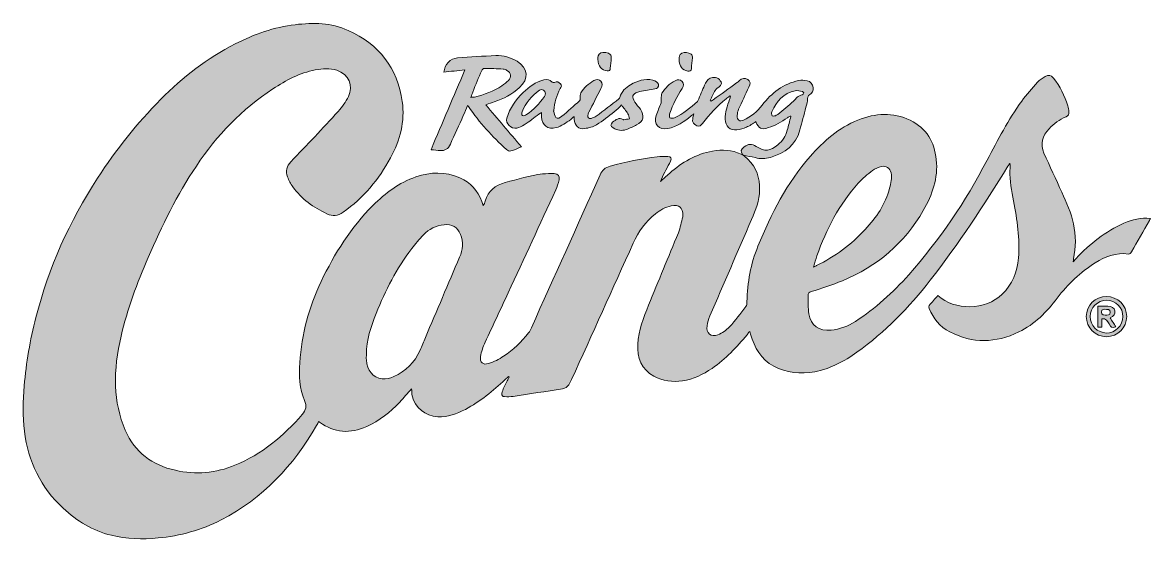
# Model space of a CAD drawing. Extents: x 145 to 1239, y 134 to 635.
import ezdxf

# ---------------------------------------------------------------- set-up
doc = ezdxf.new("R2010")
doc.units = 0
doc.header["$MEASUREMENT"] = 0
doc.layers.add('Layer 1', color=7, linetype='Continuous', lineweight=0)

# ---------------------------------------------------------------- blocks, each defined once
blk = doc.blocks.new('Block_1')
at = {"layer": 'Layer 1', "true_color": 0x000000, "transparency": 33554687}
h = blk.add_hatch(color=18, dxfattribs=at)
h.dxf.hatch_style = 2
edge = h.paths.add_edge_path()
edge.add_spline(control_points=[(912.4, 397.7), (914, 398.4), (914.6, 398.6), (915.3, 399), (933.1, 407.8), (949, 419.4), (962.5, 434.1), (973.3, 445.7), (982, 458.6), (986.1, 474.1), (987.4, 479), (988.7, 483.8), (987.6, 488.9), (986.5, 493.7), (982.9, 496.3), (978.1, 495), (975.1, 494.3), (972, 493.1), (969.6, 491.3), (964.7, 487.5), (959.8, 483.5), (955.7, 479), (937.2, 458.4), (924.9, 434.3), (915.6, 408.5), (914.4, 405.2), (913.6, 401.8), (912.4, 397.7)], knot_values=[0, 0, 0, 0, 1, 1, 1, 2, 2, 2, 3, 3, 3, 4, 4, 4, 5, 5, 5, 6, 6, 6, 7, 7, 7, 8, 8, 8, 9, 9, 9, 9], degree=3, periodic=0)
edge = h.paths.add_edge_path()
edge.add_spline(control_points=[(478.8, 313), (478.8, 311.2), (478.7, 309.4), (478.8, 307.7), (479.6, 297.2), (485, 290.3), (494.1, 289.4), (497.8, 289), (501.9, 289.9), (505.3, 291.4), (517, 296.7), (525.6, 305.3), (530.9, 317), (532.7, 321.1), (534.3, 325.2), (536, 329.3), (547.1, 355.3), (558.1, 381.3), (569.2, 407.2), (572.3, 414.5), (573.2, 421.8), (570.1, 429.3), (567.2, 436.3), (561.6, 439.7), (554.2, 438.7), (546.4, 437.7), (539.5, 434.6), (534.2, 428.8), (530.2, 424.5), (526.3, 420.1), (522.8, 415.5), (508.1, 396.3), (497.3, 375), (488.2, 352.7), (483.1, 339.9), (478.9, 326.9), (478.8, 313)], knot_values=[0, 0, 0, 0, 1, 1, 1, 2, 2, 2, 3, 3, 3, 4, 4, 4, 5, 5, 5, 6, 6, 6, 7, 7, 7, 8, 8, 8, 9, 9, 9, 10, 10, 10, 11, 11, 11, 12, 12, 12, 12], degree=3, periodic=0)
edge = h.paths.add_edge_path()
edge.add_spline(control_points=[(844.1, 506.2), (845.7, 504.8), (847.3, 503.6), (848.7, 502.2), (857.1, 494), (860.1, 483.8), (860.1, 472.5), (860.1, 462.1), (856.3, 453), (852.3, 443.8), (838.8, 412.6), (825.3, 381.4), (811.9, 350.2), (810.6, 347.2), (809.6, 343.9), (809.1, 340.7), (807.9, 333.8), (813.2, 329.2), (819.6, 331.9), (823.8, 333.7), (827.9, 336.4), (830.9, 339.7), (836.7, 345.8), (841.7, 352.6), (846.8, 359.3), (847.7, 360.4), (847.8, 362.4), (847.8, 364), (848.2, 382.6), (851.5, 400.7), (858.5, 417.9), (871.2, 449.3), (886.7, 479.2), (909.1, 504.9), (922.1, 519.8), (936.9, 532.5), (955.4, 540.1), (972.3, 547), (989.3, 547.9), (1006.1, 539.9), (1022, 532.2), (1029.6, 518.9), (1031.4, 501.8), (1033.3, 483.8), (1027.5, 467.9), (1018.8, 452.6), (1000.7, 420.7), (974, 398.4), (940.4, 384.4), (930.5, 380.3), (920.2, 377.2), (910, 373.8), (907.9, 373.1), (907, 372.3), (907.1, 370), (907.4, 364.1), (906.9, 358.1), (907.8, 352.3), (909.6, 340.9), (917.9, 335.2), (929.3, 336.5), (937.9, 337.4), (945.7, 340.2), (952.9, 344.9), (972.3, 357.5), (989.4, 372.9), (1004.6, 390.2), (1034.5, 424.1), (1059.9, 461), (1080.6, 501.2), (1090.8, 520.9), (1101.3, 540.5), (1114.3, 558.6), (1119, 565.1), (1124.3, 571), (1129.6, 576.9), (1131.6, 579.1), (1134.4, 580.8), (1137, 582.3), (1140.5, 584.3), (1142.4, 583.9), (1145, 580.8), (1151.6, 572.9), (1155.7, 563.7), (1158.8, 554.1), (1159.4, 552.2), (1159.7, 550.1), (1160, 548.1), (1160.4, 545.8), (1159.4, 544.3), (1157.2, 543.4), (1150.8, 540.8), (1145.5, 536.7), (1140.8, 531.7), (1134.3, 524.9), (1131.8, 517), (1135.8, 508.1), (1141.5, 495.4), (1147.4, 482.8), (1153.1, 470.2), (1157.6, 460.2), (1162.3, 450.3), (1164.4, 439.5), (1166.7, 428.2), (1166.9, 416.9), (1164.4, 405.6), (1164.3, 405), (1164.3, 404.3), (1164.1, 402.8), (1165.4, 404.2), (1166.1, 405), (1166.9, 405.9), (1180.2, 420.2), (1195.3, 432.2), (1213.3, 440.1), (1221.4, 443.6), (1229.7, 445.8), (1239, 444.8), (1238.7, 444), (1238.4, 443.3), (1238.1, 442.7), (1232.3, 432.6), (1226.4, 422.5), (1220.6, 412.4), (1219.9, 411.2), (1219.4, 410.1), (1217.5, 410.3), (1205.7, 411.9), (1195.2, 408.1), (1185.5, 401.8), (1171.1, 392.6), (1158.9, 381.1), (1148.7, 367.5), (1138.5, 354), (1126.7, 342.2), (1111.4, 334.7), (1089.2, 323.8), (1066.6, 323.4), (1044.4, 334.9), (1034.9, 339.8), (1028.5, 347.8), (1024.4, 357.6), (1024.1, 358.4), (1024.1, 359.7), (1024.5, 360.3), (1027.2, 363.6), (1030, 366.8), (1032.8, 370), (1049.2, 355.3), (1078.9, 355.3), (1095.3, 371.3), (1105.1, 381), (1110, 392.9), (1111.1, 406.5), (1112.6, 425.1), (1109.6, 443.4), (1106.4, 461.7), (1104.7, 471.5), (1102.3, 481.3), (1102.8, 491.4), (1102.9, 493.6), (1103.1, 495.9), (1102.8, 498.4), (1102.2, 497.4), (1101.5, 496.4), (1100.9, 495.4), (1077.5, 457.4), (1053, 420.1), (1025.6, 384.8), (1005, 358.4), (981.7, 334.7), (954.5, 315.1), (942.1, 306.2), (928.7, 299.1), (913.5, 296.2), (899.6, 293.5), (886.3, 295), (873.8, 301.6), (861.2, 308.2), (855.2, 319.6), (851.3, 332.6), (851.1, 333.3), (850.9, 334), (850.5, 335.3), (849.5, 334), (848.7, 333.1), (847.9, 332.1), (837.8, 319.9), (827.1, 308.5), (814, 299.4), (805.2, 293.4), (795.9, 288.8), (785.3, 287.3), (775.6, 285.9), (766.3, 287.1), (757.5, 291.8), (745.7, 298.2), (741.1, 310), (741.9, 322.9), (742.7, 336.3), (747.7, 348.6), (752.5, 360.7), (761.8, 384.2), (771.8, 407.4), (781.3, 430.8), (783.3, 435.7), (784.2, 441.1), (785.6, 446.2), (785.8, 446.7), (785.7, 447.2), (785.7, 447.6), (785.8, 455.3), (781.9, 458.5), (774.4, 457), (768.6, 455.8), (763.7, 452.8), (759.2, 449.2), (749.6, 441.5), (742.5, 431.9), (737.5, 420.7), (717.6, 376.7), (697.7, 332.6), (677.8, 288.6), (677, 286.9), (676, 285.2), (675, 283.5), (673.6, 281.4), (671.6, 280), (668.9, 279.6), (653, 277.2), (637.1, 274.6), (621.1, 272.2), (618.4, 271.8), (615.6, 272), (612.8, 272), (610.9, 272), (609.8, 273.1), (610.2, 275), (610.7, 277.1), (611.3, 279.1), (612.2, 281), (613.7, 284.4), (615.4, 287.6), (617.1, 290.9), (616.9, 291.1), (616.7, 291.2), (616.5, 291.4), (615.5, 290.5), (614.4, 289.5), (613.4, 288.6), (601.6, 277.5), (589.1, 267.3), (574.8, 259.7), (566.4, 255.3), (557.7, 252), (548, 252.5), (536.3, 253), (525.6, 261.6), (523.2, 272.8), (522.7, 274.9), (522.8, 277.2), (522.7, 279.6), (518.7, 275.1), (515, 270.8), (511.1, 266.7), (501.8, 257), (491.5, 248.5), (479.1, 243), (463.1, 236), (447.8, 236.5), (433.5, 247.4), (433.3, 247.5), (433, 247.6), (432.5, 247.8), (431.9, 246.6), (431.3, 245.3), (430.6, 244.2), (408.2, 205.1), (378.5, 173.4), (338.1, 152.6), (318.9, 142.7), (298.4, 136.9), (276.8, 135), (261.6, 133.6), (246.5, 133.9), (231.6, 137.6), (213.6, 142), (198.3, 151.3), (184.8, 163.8), (163, 184), (151.1, 209.2), (147.3, 238.4), (145.5, 253.1), (145.8, 267.8), (147.1, 282.5), (149, 304.9), (152.7, 326.9), (158.3, 348.7), (170.9, 397), (190.8, 442.1), (218.2, 483.9), (236.2, 511.3), (256.3, 537.1), (279.5, 560.3), (300.8, 581.8), (324.6, 600.2), (351.7, 614), (370.1, 623.3), (389.3, 630.3), (409.8, 632.6), (427.3, 634.7), (444.7, 634.6), (461.1, 627.1), (491, 613.6), (509, 590.7), (513.6, 558.1), (516.3, 538.8), (511.5, 520.7), (502.2, 503.6), (490.9, 482.6), (476, 464.7), (456.2, 450.9), (451.1, 447.3), (446.3, 446.5), (440.5, 449.3), (427.4, 455.4), (416.1, 463.7), (407.5, 475.4), (405.3, 478.3), (403.7, 481.7), (402.3, 485.1), (400, 490.7), (401.5, 495.4), (405.7, 499.8), (421.1, 515.9), (436.5, 532.1), (451.5, 548.6), (455.4, 552.9), (458.8, 557.8), (461.4, 563), (466.6, 573.5), (461.5, 584.7), (450.2, 588.4), (443.3, 590.7), (436.3, 590), (429.3, 588.7), (414.2, 585.9), (400.9, 578.7), (388.2, 570.4), (358, 550.9), (333.9, 525.3), (314, 495.6), (295.2, 467.7), (280.7, 437.6), (267.3, 407), (256.5, 382.2), (247, 356.9), (240.9, 330.5), (237.3, 314.6), (235, 298.6), (235.6, 282.3), (236.2, 267.5), (239.1, 253.1), (245.1, 239.4), (254.5, 218), (271.1, 205.6), (293.6, 200.6), (313.4, 196.2), (332.7, 197.9), (351.4, 205.5), (377.4, 216.3), (398.4, 233.7), (416.7, 254.8), (420.3, 259.1), (421.2, 262.7), (418.9, 268.3), (414, 279.9), (413.4, 292.3), (414.2, 304.9), (416, 332.5), (422.9, 358.7), (434.9, 383.6), (448, 410.7), (463.8, 436), (485.2, 457.4), (497.2, 469.4), (510.5, 479.5), (526.8, 485), (541, 489.9), (555.3, 490.3), (569.4, 484.2), (579.8, 479.7), (586.8, 471.9), (590.7, 461.3), (591.1, 460.1), (591.5, 458.8), (592.1, 457), (592.9, 458.8), (593.7, 460.1), (594.1, 461.6), (597.1, 471.4), (603.4, 477), (613.5, 479.6), (625.5, 482.7), (637.3, 486.6), (649.7, 487.9), (653.4, 488.2), (657.1, 488.3), (660.8, 488.2), (664.8, 488), (666.5, 486), (665.6, 482.1), (664.9, 478.8), (663.8, 475.5), (662.4, 472.4), (647.1, 439.2), (631.8, 406), (616.4, 372.8), (609, 356.8), (601.3, 340.9), (594, 324.8), (591.9, 320.4), (590.3, 315.6), (589.5, 310.9), (588.6, 305.3), (591.9, 302.4), (597.3, 304.1), (602.4, 305.8), (607.4, 308.3), (611.9, 311.2), (621.3, 317.2), (629.1, 325.1), (636, 333.8), (637.2, 335.2), (638, 337.1), (638.8, 338.8), (661, 388.2), (683.3, 437.6), (705.4, 486.9), (707.4, 491.4), (710.3, 494.2), (715.2, 495.5), (730.3, 499.5), (745.4, 502.9), (760.9, 504.6), (764.3, 505), (767.8, 505), (771.2, 504.8), (774.3, 504.6), (775.1, 503.1), (773.7, 500.3), (770.8, 494.5), (767.8, 488.8), (764.8, 483), (764.3, 482), (764.1, 481), (763.9, 480.5), (766.6, 483), (769.6, 485.8), (772.7, 488.5), (784.8, 499.2), (798.3, 507.1), (814.4, 510.1), (823.9, 511.8), (833.2, 511.3), (842.1, 507), (842.6, 506.7), (843.3, 506.5), (843.9, 506.3), (844, 506.3), (844, 506.2), (844.1, 506.2)], knot_values=[0, 0, 0, 0, 1, 1, 1, 2, 2, 2, 3, 3, 3, 4, 4, 4, 5, 5, 5, 6, 6, 6, 7, 7, 7, 8, 8, 8, 9, 9, 9, 10, 10, 10, 11, 11, 11, 12, 12, 12, 13, 13, 13, 14, 14, 14, 15, 15, 15, 16, 16, 16, 17, 17, 17, 18, 18, 18, 19, 19, 19, 20, 20, 20, 21, 21, 21, 22, 22, 22, 23, 23, 23, 24, 24, 24, 25, 25, 25, 26, 26, 26, 27, 27, 27, 28, 28, 28, 29, 29, 29, 30, 30, 30, 31, 31, 31, 32, 32, 32, 33, 33, 33, 34, 34, 34, 35, 35, 35, 36, 36, 36, 37, 37, 37, 38, 38, 38, 39, 39, 39, 40, 40, 40, 41, 41, 41, 42, 42, 42, 43, 43, 43, 44, 44, 44, 45, 45, 45, 46, 46, 46, 47, 47, 47, 48, 48, 48, 49, 49, 49, 50, 50, 50, 51, 51, 51, 52, 52, 52, 53, 53, 53, 54, 54, 54, 55, 55, 55, 56, 56, 56, 57, 57, 57, 58, 58, 58, 59, 59, 59, 60, 60, 60, 61, 61, 61, 62, 62, 62, 63, 63, 63, 64, 64, 64, 65, 65, 65, 66, 66, 66, 67, 67, 67, 68, 68, 68, 69, 69, 69, 70, 70, 70, 71, 71, 71, 72, 72, 72, 73, 73, 73, 74, 74, 74, 75, 75, 75, 76, 76, 76, 77, 77, 77, 78, 78, 78, 79, 79, 79, 80, 80, 80, 81, 81, 81, 82, 82, 82, 83, 83, 83, 84, 84, 84, 85, 85, 85, 86, 86, 86, 87, 87, 87, 88, 88, 88, 89, 89, 89, 90, 90, 90, 91, 91, 91, 92, 92, 92, 93, 93, 93, 94, 94, 94, 95, 95, 95, 96, 96, 96, 97, 97, 97, 98, 98, 98, 99, 99, 99, 100, 100, 100, 101, 101, 101, 102, 102, 102, 103, 103, 103, 104, 104, 104, 105, 105, 105, 106, 106, 106, 107, 107, 107, 108, 108, 108, 109, 109, 109, 110, 110, 110, 111, 111, 111, 112, 112, 112, 113, 113, 113, 114, 114, 114, 115, 115, 115, 116, 116, 116, 117, 117, 117, 118, 118, 118, 119, 119, 119, 120, 120, 120, 121, 121, 121, 122, 122, 122, 123, 123, 123, 124, 124, 124, 125, 125, 125, 126, 126, 126, 127, 127, 127, 128, 128, 128, 129, 129, 129, 130, 130, 130, 131, 131, 131, 132, 132, 132, 133, 133, 133, 134, 134, 134, 135, 135, 135, 136, 136, 136, 137, 137, 137, 138, 138, 138, 139, 139, 139, 140, 140, 140, 141, 141, 141, 142, 142, 142, 143, 143, 143, 144, 144, 144, 145, 145, 145, 146, 146, 146, 147, 147, 147, 148, 148, 148, 149, 149, 149, 150, 150, 150, 151, 151, 151, 152, 152, 152, 153, 153, 153, 154, 154, 154, 155, 155, 155, 156, 156, 156, 157, 157, 157, 157], degree=3, periodic=0)
h = blk.add_hatch(color=18, dxfattribs=at)
h.dxf.hatch_style = 2
edge = h.paths.add_edge_path()
edge.add_spline(control_points=[(580.1, 562.1), (581.7, 562.3), (582.7, 562.3), (583.7, 562.5), (593.1, 564.5), (602, 568.1), (610.2, 573.4), (612.5, 574.9), (614.7, 576.7), (616.6, 578.6), (619.9, 581.9), (619.2, 585.9), (615.1, 588.2), (614, 588.9), (612.8, 589.5), (611.5, 589.6), (605.4, 589.9), (599.2, 590.2), (593, 590.3), (592.2, 590.3), (591, 589.2), (590.6, 588.3), (587.6, 581.3), (584.8, 574.3), (582, 567.3), (581.4, 565.8), (580.8, 564.2), (580.1, 562.1)], knot_values=[0, 0, 0, 0, 1, 1, 1, 2, 2, 2, 3, 3, 3, 4, 4, 4, 5, 5, 5, 6, 6, 6, 7, 7, 7, 8, 8, 8, 9, 9, 9, 9], degree=3, periodic=0)
edge = h.paths.add_edge_path()
edge.add_spline(control_points=[(541.5, 511.4), (552.6, 537.6), (563.4, 563.1), (574.4, 589), (567.2, 588.1), (560.5, 587.3), (553.8, 586.5), (554.9, 594.1), (560.1, 599.8), (567.1, 600.4), (579.5, 601.3), (591.9, 602.2), (604.3, 602.6), (611.6, 602.9), (618.6, 600.9), (624.9, 597.1), (635.6, 590.6), (636.7, 579.9), (627.3, 571.6), (620.2, 565.2), (611.8, 560.9), (602.8, 557.8), (600.4, 557), (598, 556.2), (594.6, 555), (606.3, 541.2), (617.5, 527.9), (629.1, 514.2), (625.9, 512.9), (622.5, 511.2), (619, 510.2), (617.7, 509.8), (615.7, 510.6), (614.6, 511.6), (601, 524.2), (588.3, 537.7), (577.9, 553.2), (577.7, 553.5), (577.5, 553.7), (576.9, 554.3), (575.5, 550.9), (574.2, 547.7), (572.8, 544.5), (568.6, 535.3), (564.2, 526.1), (560.3, 516.7), (558.3, 511.9), (555, 510.4), (550.4, 510.6), (547.6, 510.8), (544.8, 511.1), (541.5, 511.4)], knot_values=[0, 0, 0, 0, 1, 1, 1, 2, 2, 2, 3, 3, 3, 4, 4, 4, 5, 5, 5, 6, 6, 6, 7, 7, 7, 8, 8, 8, 9, 9, 9, 10, 10, 10, 11, 11, 11, 12, 12, 12, 13, 13, 13, 14, 14, 14, 15, 15, 15, 16, 16, 16, 17, 17, 17, 17], degree=3, periodic=0)
h = blk.add_hatch(color=18, dxfattribs=at)
h.dxf.hatch_style = 2
edge = h.paths.add_edge_path()
edge.add_spline(control_points=[(703.2, 599.1), (703.4, 601.2), (703.3, 603.8), (706, 605.2), (708.2, 606.3), (713.7, 605.6), (715.2, 603.8), (716, 603), (716.3, 601.5), (716.3, 600.3), (716.1, 597), (715.5, 593.7), (715.3, 590.4), (715.2, 588.3), (714.3, 587.7), (712.3, 587.8), (707, 588), (703.3, 592.4), (703.2, 599.1)], knot_values=[0, 0, 0, 0, 1, 1, 1, 2, 2, 2, 3, 3, 3, 4, 4, 4, 5, 5, 5, 6, 6, 6, 6], degree=3, periodic=0)
h = blk.add_hatch(color=18, dxfattribs=at)
h.dxf.hatch_style = 2
edge = h.paths.add_edge_path()
edge.add_spline(control_points=[(782.1, 598.8), (782.1, 601), (781.9, 603.8), (784.7, 605), (787.8, 606.3), (791, 605.8), (793.7, 603.9), (794.5, 603.3), (795, 601.7), (794.9, 600.6), (794.8, 597.1), (794.1, 593.6), (793.9, 590.1), (793.7, 587.7), (792.5, 587.3), (790.6, 587.6), (785, 588.6), (782.1, 592.2), (782.1, 598.8)], knot_values=[0, 0, 0, 0, 1, 1, 1, 2, 2, 2, 3, 3, 3, 4, 4, 4, 5, 5, 5, 6, 6, 6, 6], degree=3, periodic=0)
h = blk.add_hatch(color=18, dxfattribs=at)
h.dxf.hatch_style = 2
edge = h.paths.add_edge_path()
edge.add_spline(control_points=[(652.5, 565.5), (652.5, 568.9), (649.2, 570.8), (646.6, 569), (638.9, 563.8), (633.4, 556.8), (629.8, 548.2), (629.6, 547.6), (629.5, 546.9), (629.5, 546.3), (629.5, 544.6), (630.3, 543.9), (632, 544.5), (632.7, 544.7), (633.3, 545.1), (634, 545.5), (641, 550.2), (646.7, 556.1), (651.4, 563), (652, 563.9), (652.2, 564.9), (652.5, 565.5)], knot_values=[0, 0, 0, 0, 1, 1, 1, 2, 2, 2, 3, 3, 3, 4, 4, 4, 5, 5, 5, 6, 6, 6, 7, 7, 7, 7], degree=3, periodic=0)
edge = h.paths.add_edge_path()
edge.add_spline(control_points=[(726.2, 554.8), (723.9, 552.6), (721.8, 550.1), (719.2, 548.1), (713.6, 543.8), (708, 539.3), (702, 535.6), (698.6, 533.5), (694.4, 532.5), (690.5, 531.9), (684.8, 530.9), (680.4, 535.1), (680.3, 540.9), (680.3, 541.6), (680.3, 542.3), (680.3, 543.6), (679, 542.5), (677.9, 541.6), (676.9, 540.8), (672.6, 537.4), (668.1, 534.2), (662.7, 532.8), (654.8, 530.6), (648.9, 535), (648.6, 543.3), (648.6, 544.4), (648.6, 545.6), (648.6, 547.5), (647.4, 546.6), (646.7, 546.2), (646.1, 545.8), (641.4, 542.3), (636.8, 538.7), (631.9, 535.5), (629.7, 534.1), (627.1, 533.1), (624.6, 532.4), (619.3, 531), (613.4, 536.9), (615, 542.1), (618, 551.9), (623.6, 559.9), (630.9, 566.8), (636.6, 572.4), (642.9, 577.3), (651, 579.1), (654, 579.7), (656.7, 579.6), (658.9, 577), (659.3, 576.6), (660.6, 576.4), (661.2, 576.7), (663.6, 578), (665.3, 576.8), (666.9, 575.4), (668.8, 573.8), (667.6, 572.2), (666.8, 570.6), (663.4, 564), (660.9, 557.1), (660.5, 549.5), (660.5, 549.2), (660.3, 548.9), (660.4, 548.7), (661, 546.7), (661.2, 544.1), (662.5, 542.7), (664.3, 540.9), (666.7, 542.5), (668.3, 543.8), (674.2, 548.7), (679.9, 553.8), (685.6, 558.9), (686.1, 559.3), (686, 560.3), (686.1, 561), (686.3, 562.8), (686, 565), (686.8, 566.5), (689.9, 571.6), (694.2, 575.5), (699.4, 578.4), (702.3, 580), (704.4, 579.7), (706.2, 577.8), (708.1, 575.7), (707.8, 573.7), (706.2, 570.7), (702.2, 563.1), (698.4, 555.4), (694.5, 547.7), (694.1, 546.8), (693.8, 545.8), (693.6, 544.8), (693.3, 542.6), (694.5, 541.3), (696.6, 541.8), (698.4, 542.3), (700.3, 542.9), (701.7, 543.9), (709.1, 549.4), (716.4, 555), (723.6, 560.6), (724.1, 560.9), (724.6, 561.5), (724.7, 562.1), (726.1, 567.9), (730.2, 571.5), (734.9, 574.4), (741.5, 578.4), (748.6, 580.5), (756.4, 578.9), (757.1, 578.7), (757.9, 578.5), (758.5, 578.2), (760.6, 577.2), (762.5, 575.8), (761.9, 573.1), (761.4, 570.4), (759, 570.5), (756.9, 570.1), (751.9, 569.2), (746.8, 568.8), (742, 567.2), (736.5, 565.4), (735.8, 562.5), (739.1, 557.6), (740.7, 555.2), (742.8, 553), (744.5, 550.6), (748.8, 544.2), (747.6, 539), (740.8, 535.4), (737.6, 533.7), (734.1, 532.2), (730.6, 531), (726.3, 529.4), (722, 530.1), (718.1, 532.5), (715.4, 534.1), (715.3, 536), (717.6, 538), (720.6, 540.6), (723.6, 543), (727.8, 540.6), (728, 540.5), (728.2, 540.5), (728.3, 540.5), (730.2, 540.8), (732, 541.1), (733.9, 541.4), (733.4, 543), (733.2, 544.9), (732.3, 546.3), (730.5, 549.3), (728.2, 552), (726.2, 554.8)], knot_values=[0, 0, 0, 0, 1, 1, 1, 2, 2, 2, 3, 3, 3, 4, 4, 4, 5, 5, 5, 6, 6, 6, 7, 7, 7, 8, 8, 8, 9, 9, 9, 10, 10, 10, 11, 11, 11, 12, 12, 12, 13, 13, 13, 14, 14, 14, 15, 15, 15, 16, 16, 16, 17, 17, 17, 18, 18, 18, 19, 19, 19, 20, 20, 20, 21, 21, 21, 22, 22, 22, 23, 23, 23, 24, 24, 24, 25, 25, 25, 26, 26, 26, 27, 27, 27, 28, 28, 28, 29, 29, 29, 30, 30, 30, 31, 31, 31, 32, 32, 32, 33, 33, 33, 34, 34, 34, 35, 35, 35, 36, 36, 36, 37, 37, 37, 38, 38, 38, 39, 39, 39, 40, 40, 40, 41, 41, 41, 42, 42, 42, 43, 43, 43, 44, 44, 44, 45, 45, 45, 46, 46, 46, 47, 47, 47, 48, 48, 48, 49, 49, 49, 50, 50, 50, 51, 51, 51, 52, 52, 52, 52], degree=3, periodic=0)
h = blk.add_hatch(color=18, dxfattribs=at)
h.dxf.hatch_style = 2
edge = h.paths.add_edge_path()
edge.add_spline(control_points=[(871.6, 546.5), (871.7, 544.4), (872.5, 543.4), (874.4, 544.1), (875.6, 544.5), (877, 544.9), (877.9, 545.7), (883, 549.8), (888.1, 553.9), (892.9, 558.4), (895.5, 560.8), (897.4, 564), (901.3, 564.7), (901.9, 564.8), (902.7, 565.7), (902.8, 566.4), (902.9, 566.8), (902.1, 567.9), (901.6, 567.9), (899.2, 568.3), (896.8, 569.1), (894.6, 568.6), (883.2, 566.2), (876.3, 558.5), (872, 548.1), (871.7, 547.6), (871.7, 546.9), (871.6, 546.5)], knot_values=[0, 0, 0, 0, 1, 1, 1, 2, 2, 2, 3, 3, 3, 4, 4, 4, 5, 5, 5, 6, 6, 6, 7, 7, 7, 8, 8, 8, 9, 9, 9, 9], degree=3, periodic=0)
edge = h.paths.add_edge_path()
edge.add_spline(control_points=[(844.1, 506.2), (844, 506.2), (844, 506.3), (843.9, 506.3), (841.3, 509.8), (841.6, 511.5), (845.1, 514.1), (849.3, 517.2), (852.3, 517.3), (856.9, 514.5), (865.2, 509.3), (870.4, 509.8), (877.9, 516.2), (882.2, 520), (885.5, 524.6), (886.9, 530.2), (888.1, 534.7), (889.2, 539.1), (890.3, 543.6), (890.1, 543.7), (889.9, 543.9), (889.7, 544), (888.8, 543.5), (887.9, 543), (887, 542.4), (881.3, 538.4), (875.4, 534.8), (868.6, 532.8), (861.5, 530.6), (859.3, 531.6), (856.5, 538.6), (853.4, 536.7), (850.5, 534.6), (847.3, 533.2), (844.3, 531.9), (841.1, 530.9), (838, 530.6), (831.2, 530), (827, 534.1), (826.7, 541), (826.4, 547.7), (828.8, 553.9), (831, 560.1), (831.3, 561), (831.5, 562.1), (831.8, 563.1), (831.6, 563.2), (831.4, 563.3), (831.2, 563.5), (829.9, 562.6), (828.6, 561.7), (827.5, 560.7), (819, 553.6), (811.5, 545.6), (804.6, 536.9), (803.3, 535.1), (801.6, 533.3), (799.3, 534.4), (797.6, 535.2), (796.3, 536.9), (795.2, 538.5), (794.7, 539.2), (795.2, 540.6), (795.3, 541.7), (795.5, 543), (795.9, 544.2), (796.4, 546.3), (795.1, 545.3), (794.4, 544.7), (793.6, 544.1), (786.9, 538.7), (780, 533.6), (771.1, 532), (762.3, 530.3), (757, 536.2), (759.9, 544.7), (761.3, 548.9), (763.1, 552.8), (764.5, 556.9), (764.9, 558.2), (764.6, 559.7), (764.7, 561.1), (764.9, 562.8), (764.6, 564.8), (765.4, 566.1), (768.4, 571.3), (772.8, 575.3), (778.1, 578.2), (781, 579.8), (783.1, 579.6), (784.9, 577.6), (786.9, 575.5), (786.9, 573.7), (784.9, 570.6), (779.9, 563.2), (776, 555.3), (773, 546.8), (772.5, 545.5), (772.9, 543.7), (772.9, 542.2), (774.5, 542.2), (776.3, 541.8), (777.6, 542.4), (786, 546.3), (792.9, 552.2), (799.8, 558.2), (800.4, 558.8), (800.7, 559.9), (801.1, 560.8), (803.3, 565.9), (805.3, 570.9), (807.6, 575.9), (808.9, 578.8), (811.3, 580.7), (814.5, 581.4), (818.3, 582.3), (822.5, 579.5), (823, 575.7), (823.1, 575), (822.3, 573.8), (821.7, 573.2), (820.1, 571.7), (817.9, 570.7), (816.9, 568.9), (815, 565.8), (813.8, 562.4), (812.3, 559), (812.6, 558.8), (812.9, 558.7), (813.1, 558.5), (813.8, 558.9), (814.5, 559.4), (815.2, 559.9), (822.7, 565.3), (830.2, 570.7), (837.7, 576.1), (838.7, 576.8), (839.7, 577.5), (840.5, 578.4), (842.8, 580.9), (845.9, 581.4), (848.6, 579.5), (851.2, 577.7), (851.4, 575.4), (849.7, 572), (846.3, 564.9), (842.9, 557.8), (839.7, 550.7), (838.8, 548.8), (838.5, 546.6), (838.4, 544.5), (838.1, 540.3), (840.9, 538.2), (844.6, 540.1), (851.5, 543.6), (857.8, 548.2), (862.6, 554.5), (871.6, 566.6), (883, 575.2), (897.9, 578.5), (900.5, 579), (903.4, 578.8), (906.1, 578.3), (909.5, 577.6), (911.6, 575.2), (912.1, 571.7), (912.6, 568.7), (910.9, 566.3), (908.5, 564.7), (907, 563.7), (906.7, 562.8), (906.6, 561), (906.5, 558.1), (905.8, 555.3), (905, 552.5), (903.1, 545.2), (901.1, 537.9), (899.1, 530.6), (895.1, 515.7), (884.7, 507.9), (870.5, 504), (865.6, 502.6), (860.7, 502.4), (855.7, 503.7), (851.9, 504.6), (848, 505.4), (844.1, 506.2)], knot_values=[0, 0, 0, 0, 1, 1, 1, 2, 2, 2, 3, 3, 3, 4, 4, 4, 5, 5, 5, 6, 6, 6, 7, 7, 7, 8, 8, 8, 9, 9, 9, 10, 10, 10, 11, 11, 11, 12, 12, 12, 13, 13, 13, 14, 14, 14, 15, 15, 15, 16, 16, 16, 17, 17, 17, 18, 18, 18, 19, 19, 19, 20, 20, 20, 21, 21, 21, 22, 22, 22, 23, 23, 23, 24, 24, 24, 25, 25, 25, 26, 26, 26, 27, 27, 27, 28, 28, 28, 29, 29, 29, 30, 30, 30, 31, 31, 31, 32, 32, 32, 33, 33, 33, 34, 34, 34, 35, 35, 35, 36, 36, 36, 37, 37, 37, 38, 38, 38, 39, 39, 39, 40, 40, 40, 41, 41, 41, 42, 42, 42, 43, 43, 43, 44, 44, 44, 45, 45, 45, 46, 46, 46, 47, 47, 47, 48, 48, 48, 49, 49, 49, 50, 50, 50, 51, 51, 51, 52, 52, 52, 53, 53, 53, 54, 54, 54, 55, 55, 55, 56, 56, 56, 57, 57, 57, 58, 58, 58, 59, 59, 59, 60, 60, 60, 61, 61, 61, 62, 62, 62, 62], degree=3, periodic=0)
h = blk.add_hatch(color=18, dxfattribs=at)
h.dxf.hatch_style = 2
edge = h.paths.add_edge_path()
edge.add_spline(control_points=[(1196.6, 365.4), (1187.7, 365.4), (1180.6, 358.5), (1180.5, 349.8), (1180.5, 341.1), (1187.7, 333.8), (1196.3, 333.7), (1204.8, 333.6), (1212.4, 341), (1212.4, 349.6), (1212.4, 358.2), (1205.2, 365.4), (1196.6, 365.4)], knot_values=[0, 0, 0, 0, 1, 1, 1, 2, 2, 2, 3, 3, 3, 4, 4, 4, 4], degree=3, periodic=0)
edge = h.paths.add_edge_path()
edge.add_spline(control_points=[(1196.4, 330.1), (1185.5, 330.1), (1176.8, 338.8), (1176.8, 349.7), (1176.8, 360.4), (1185.6, 369.2), (1196.3, 369.1), (1207.3, 369.1), (1215.9, 360.6), (1216, 349.7), (1216, 338.8), (1207.3, 330.1), (1196.4, 330.1)], knot_values=[0, 0, 0, 0, 1, 1, 1, 2, 2, 2, 3, 3, 3, 4, 4, 4, 4], degree=3, periodic=0)
h = blk.add_hatch(color=18, dxfattribs=at)
h.dxf.hatch_style = 2
edge = h.paths.add_edge_path()
edge.add_spline(control_points=[(1194.4, 356.8), (1193.9, 356.6), (1192.4, 356.5), (1192, 355.7), (1190.6, 353), (1192, 350.8), (1195, 350.9), (1197.2, 351), (1200, 350.7), (1200.1, 353.8), (1200.1, 357), (1197.2, 356.5), (1194.4, 356.8)], knot_values=[0, 0, 0, 0, 1, 1, 1, 2, 2, 2, 3, 3, 3, 4, 4, 4, 4], degree=3, periodic=0)
edge = h.paths.add_edge_path()
edge.add_spline(control_points=[(1188.1, 359.8), (1191.4, 359.8), (1194.6, 359.8), (1197.7, 359.8), (1201.6, 359.7), (1203.9, 358.2), (1204.4, 355.3), (1205, 352), (1203.7, 350), (1199.9, 348.4), (1201.8, 345.5), (1203.7, 342.6), (1205.6, 339.6), (1201, 338.8), (1201, 338.8), (1198.9, 342.6), (1197.4, 345.2), (1196.1, 348.2), (1191.8, 347.5), (1191.8, 344.8), (1191.8, 342.2), (1191.8, 339.4), (1190.4, 339.4), (1189.3, 339.4), (1188.1, 339.4), (1188.1, 346.1), (1188.1, 352.7), (1188.1, 359.8)], knot_values=[0, 0, 0, 0, 1, 1, 1, 2, 2, 2, 3, 3, 3, 4, 4, 4, 5, 5, 5, 6, 6, 6, 7, 7, 7, 8, 8, 8, 9, 9, 9, 9], degree=3, periodic=0)
at = {"layer": 'Layer 1'}
for points, knots in [([(844.1, 506.2), (845.7, 504.8), (847.3, 503.6), (848.7, 502.2), (857.1, 494), (860.1, 483.8), (860.1, 472.5), (860.1, 462.1), (856.3, 453), (852.3, 443.8), (838.8, 412.6), (825.3, 381.4), (811.9, 350.2), (810.6, 347.2), (809.6, 343.9), (809.1, 340.7), (807.9, 333.8), (813.2, 329.2), (819.6, 331.9), (823.8, 333.7), (827.9, 336.4), (830.9, 339.7), (836.7, 345.8), (841.7, 352.6), (846.8, 359.3), (847.7, 360.4), (847.8, 362.4), (847.8, 364), (848.2, 382.6), (851.5, 400.7), (858.5, 417.9), (871.2, 449.3), (886.7, 479.2), (909.1, 504.9), (922.1, 519.8), (936.9, 532.5), (955.4, 540.1), (972.3, 547), (989.3, 547.9), (1006.1, 539.9), (1022, 532.2), (1029.6, 518.9), (1031.4, 501.8), (1033.3, 483.8), (1027.5, 467.9), (1018.8, 452.6), (1000.7, 420.7), (974, 398.4), (940.4, 384.4), (930.5, 380.3), (920.2, 377.2), (910, 373.8), (907.9, 373.1), (907, 372.3), (907.1, 370), (907.4, 364.1), (906.9, 358.1), (907.8, 352.3), (909.6, 340.9), (917.9, 335.2), (929.3, 336.5), (937.9, 337.4), (945.7, 340.2), (952.9, 344.9), (972.3, 357.5), (989.4, 372.9), (1004.6, 390.2), (1034.5, 424.1), (1059.9, 461), (1080.6, 501.2), (1090.8, 520.9), (1101.3, 540.5), (1114.3, 558.6), (1119, 565.1), (1124.3, 571), (1129.6, 576.9), (1131.6, 579.1), (1134.4, 580.8), (1137, 582.3), (1140.5, 584.3), (1142.4, 583.9), (1145, 580.8), (1151.6, 572.9), (1155.7, 563.7), (1158.8, 554.1), (1159.4, 552.2), (1159.7, 550.1), (1160, 548.1), (1160.4, 545.8), (1159.4, 544.3), (1157.2, 543.4), (1150.8, 540.8), (1145.5, 536.7), (1140.8, 531.7), (1134.3, 524.9), (1131.8, 517), (1135.8, 508.1), (1141.5, 495.4), (1147.4, 482.8), (1153.1, 470.2), (1157.6, 460.2), (1162.3, 450.3), (1164.4, 439.5), (1166.7, 428.2), (1166.9, 416.9), (1164.4, 405.6), (1164.3, 405), (1164.3, 404.3), (1164.1, 402.8), (1165.4, 404.2), (1166.1, 405), (1166.9, 405.9), (1180.2, 420.2), (1195.3, 432.2), (1213.3, 440.1), (1221.4, 443.6), (1229.7, 445.8), (1239, 444.8), (1238.7, 444), (1238.4, 443.3), (1238.1, 442.7), (1232.3, 432.6), (1226.4, 422.5), (1220.6, 412.4), (1219.9, 411.2), (1219.4, 410.1), (1217.5, 410.3), (1205.7, 411.9), (1195.2, 408.1), (1185.5, 401.8), (1171.1, 392.6), (1158.9, 381.1), (1148.7, 367.5), (1138.5, 354), (1126.7, 342.2), (1111.4, 334.7), (1089.2, 323.8), (1066.6, 323.4), (1044.4, 334.9), (1034.9, 339.8), (1028.5, 347.8), (1024.4, 357.6), (1024.1, 358.4), (1024.1, 359.7), (1024.5, 360.3), (1027.2, 363.6), (1030, 366.8), (1032.8, 370), (1049.2, 355.3), (1078.9, 355.3), (1095.3, 371.3), (1105.1, 381), (1110, 392.9), (1111.1, 406.5), (1112.6, 425.1), (1109.6, 443.4), (1106.4, 461.7), (1104.7, 471.5), (1102.3, 481.3), (1102.8, 491.4), (1102.9, 493.6), (1103.1, 495.9), (1102.8, 498.4), (1102.2, 497.4), (1101.5, 496.4), (1100.9, 495.4), (1077.5, 457.4), (1053, 420.1), (1025.6, 384.8), (1005, 358.4), (981.7, 334.7), (954.5, 315.1), (942.1, 306.2), (928.7, 299.1), (913.5, 296.2), (899.6, 293.5), (886.3, 295), (873.8, 301.6), (861.2, 308.2), (855.2, 319.6), (851.3, 332.6), (851.1, 333.3), (850.9, 334), (850.5, 335.3), (849.5, 334), (848.7, 333.1), (847.9, 332.1), (837.8, 319.9), (827.1, 308.5), (814, 299.4), (805.2, 293.4), (795.9, 288.8), (785.3, 287.3), (775.6, 285.9), (766.3, 287.1), (757.5, 291.8), (745.7, 298.2), (741.1, 310), (741.9, 322.9), (742.7, 336.3), (747.7, 348.6), (752.5, 360.7), (761.8, 384.2), (771.8, 407.4), (781.3, 430.8), (783.3, 435.7), (784.2, 441.1), (785.6, 446.2), (785.8, 446.7), (785.7, 447.2), (785.7, 447.6), (785.8, 455.3), (781.9, 458.5), (774.4, 457), (768.6, 455.8), (763.7, 452.8), (759.2, 449.2), (749.6, 441.5), (742.5, 431.9), (737.5, 420.7), (717.6, 376.7), (697.7, 332.6), (677.8, 288.6), (677, 286.9), (676, 285.2), (675, 283.5), (673.6, 281.4), (671.6, 280), (668.9, 279.6), (653, 277.2), (637.1, 274.6), (621.1, 272.2), (618.4, 271.8), (615.6, 272), (612.8, 272), (610.9, 272), (609.8, 273.1), (610.2, 275), (610.7, 277.1), (611.3, 279.1), (612.2, 281), (613.7, 284.4), (615.4, 287.6), (617.1, 290.9), (616.9, 291.1), (616.7, 291.2), (616.5, 291.4), (615.5, 290.5), (614.4, 289.5), (613.4, 288.6), (601.6, 277.5), (589.1, 267.3), (574.8, 259.7), (566.4, 255.3), (557.7, 252), (548, 252.5), (536.3, 253), (525.6, 261.6), (523.2, 272.8), (522.7, 274.9), (522.8, 277.2), (522.7, 279.6), (518.7, 275.1), (515, 270.8), (511.1, 266.7), (501.8, 257), (491.5, 248.5), (479.1, 243), (463.1, 236), (447.8, 236.5), (433.5, 247.4), (433.3, 247.5), (433, 247.6), (432.5, 247.8), (431.9, 246.6), (431.3, 245.3), (430.6, 244.2), (408.2, 205.1), (378.5, 173.4), (338.1, 152.6), (318.9, 142.7), (298.4, 136.9), (276.8, 135), (261.6, 133.6), (246.5, 133.9), (231.6, 137.6), (213.6, 142), (198.3, 151.3), (184.8, 163.8), (163, 184), (151.1, 209.2), (147.3, 238.4), (145.5, 253.1), (145.8, 267.8), (147.1, 282.5), (149, 304.9), (152.7, 326.9), (158.3, 348.7), (170.9, 397), (190.8, 442.1), (218.2, 483.9), (236.2, 511.3), (256.3, 537.1), (279.5, 560.3), (300.8, 581.8), (324.6, 600.2), (351.7, 614), (370.1, 623.3), (389.3, 630.3), (409.8, 632.6), (427.3, 634.7), (444.7, 634.6), (461.1, 627.1), (491, 613.6), (509, 590.7), (513.6, 558.1), (516.3, 538.8), (511.5, 520.7), (502.2, 503.6), (490.9, 482.6), (476, 464.7), (456.2, 450.9), (451.1, 447.3), (446.3, 446.5), (440.5, 449.3), (427.4, 455.4), (416.1, 463.7), (407.5, 475.4), (405.3, 478.3), (403.7, 481.7), (402.3, 485.1), (400, 490.7), (401.5, 495.4), (405.7, 499.8), (421.1, 515.9), (436.5, 532.1), (451.5, 548.6), (455.4, 552.9), (458.8, 557.8), (461.4, 563), (466.6, 573.5), (461.5, 584.7), (450.2, 588.4), (443.3, 590.7), (436.3, 590), (429.3, 588.7), (414.2, 585.9), (400.9, 578.7), (388.2, 570.4), (358, 550.9), (333.9, 525.3), (314, 495.6), (295.2, 467.7), (280.7, 437.6), (267.3, 407), (256.5, 382.2), (247, 356.9), (240.9, 330.5), (237.3, 314.6), (235, 298.6), (235.6, 282.3), (236.2, 267.5), (239.1, 253.1), (245.1, 239.4), (254.5, 218), (271.1, 205.6), (293.6, 200.6), (313.4, 196.2), (332.7, 197.9), (351.4, 205.5), (377.4, 216.3), (398.4, 233.7), (416.7, 254.8), (420.3, 259.1), (421.2, 262.7), (418.9, 268.3), (414, 279.9), (413.4, 292.3), (414.2, 304.9), (416, 332.5), (422.9, 358.7), (434.9, 383.6), (448, 410.7), (463.8, 436), (485.2, 457.4), (497.2, 469.4), (510.5, 479.5), (526.8, 485), (541, 489.9), (555.3, 490.3), (569.4, 484.2), (579.8, 479.7), (586.8, 471.9), (590.7, 461.3), (591.1, 460.1), (591.5, 458.8), (592.1, 457), (592.9, 458.8), (593.7, 460.1), (594.1, 461.6), (597.1, 471.4), (603.4, 477), (613.5, 479.6), (625.5, 482.7), (637.3, 486.6), (649.7, 487.9), (653.4, 488.2), (657.1, 488.3), (660.8, 488.2), (664.8, 488), (666.5, 486), (665.6, 482.1), (664.9, 478.8), (663.8, 475.5), (662.4, 472.4), (647.1, 439.2), (631.8, 406), (616.4, 372.8), (609, 356.8), (601.3, 340.9), (594, 324.8), (591.9, 320.4), (590.3, 315.6), (589.5, 310.9), (588.6, 305.3), (591.9, 302.4), (597.3, 304.1), (602.4, 305.8), (607.4, 308.3), (611.9, 311.2), (621.3, 317.2), (629.1, 325.1), (636, 333.8), (637.2, 335.2), (638, 337.1), (638.8, 338.8), (661, 388.2), (683.3, 437.6), (705.4, 486.9), (707.4, 491.4), (710.3, 494.2), (715.2, 495.5), (730.3, 499.5), (745.4, 502.9), (760.9, 504.6), (764.3, 505), (767.8, 505), (771.2, 504.8), (774.3, 504.6), (775.1, 503.1), (773.7, 500.3), (770.8, 494.5), (767.8, 488.8), (764.8, 483), (764.3, 482), (764.1, 481), (763.9, 480.5), (766.6, 483), (769.6, 485.8), (772.7, 488.5), (784.8, 499.2), (798.3, 507.1), (814.4, 510.1), (823.9, 511.8), (833.2, 511.3), (842.1, 507), (842.6, 506.7), (843.3, 506.5), (843.9, 506.3), (844, 506.3), (844, 506.2), (844.1, 506.2)], [0, 0, 0, 0, 1, 1, 1, 2, 2, 2, 3, 3, 3, 4, 4, 4, 5, 5, 5, 6, 6, 6, 7, 7, 7, 8, 8, 8, 9, 9, 9, 10, 10, 10, 11, 11, 11, 12, 12, 12, 13, 13, 13, 14, 14, 14, 15, 15, 15, 16, 16, 16, 17, 17, 17, 18, 18, 18, 19, 19, 19, 20, 20, 20, 21, 21, 21, 22, 22, 22, 23, 23, 23, 24, 24, 24, 25, 25, 25, 26, 26, 26, 27, 27, 27, 28, 28, 28, 29, 29, 29, 30, 30, 30, 31, 31, 31, 32, 32, 32, 33, 33, 33, 34, 34, 34, 35, 35, 35, 36, 36, 36, 37, 37, 37, 38, 38, 38, 39, 39, 39, 40, 40, 40, 41, 41, 41, 42, 42, 42, 43, 43, 43, 44, 44, 44, 45, 45, 45, 46, 46, 46, 47, 47, 47, 48, 48, 48, 49, 49, 49, 50, 50, 50, 51, 51, 51, 52, 52, 52, 53, 53, 53, 54, 54, 54, 55, 55, 55, 56, 56, 56, 57, 57, 57, 58, 58, 58, 59, 59, 59, 60, 60, 60, 61, 61, 61, 62, 62, 62, 63, 63, 63, 64, 64, 64, 65, 65, 65, 66, 66, 66, 67, 67, 67, 68, 68, 68, 69, 69, 69, 70, 70, 70, 71, 71, 71, 72, 72, 72, 73, 73, 73, 74, 74, 74, 75, 75, 75, 76, 76, 76, 77, 77, 77, 78, 78, 78, 79, 79, 79, 80, 80, 80, 81, 81, 81, 82, 82, 82, 83, 83, 83, 84, 84, 84, 85, 85, 85, 86, 86, 86, 87, 87, 87, 88, 88, 88, 89, 89, 89, 90, 90, 90, 91, 91, 91, 92, 92, 92, 93, 93, 93, 94, 94, 94, 95, 95, 95, 96, 96, 96, 97, 97, 97, 98, 98, 98, 99, 99, 99, 100, 100, 100, 101, 101, 101, 102, 102, 102, 103, 103, 103, 104, 104, 104, 105, 105, 105, 106, 106, 106, 107, 107, 107, 108, 108, 108, 109, 109, 109, 110, 110, 110, 111, 111, 111, 112, 112, 112, 113, 113, 113, 114, 114, 114, 115, 115, 115, 116, 116, 116, 117, 117, 117, 118, 118, 118, 119, 119, 119, 120, 120, 120, 121, 121, 121, 122, 122, 122, 123, 123, 123, 124, 124, 124, 125, 125, 125, 126, 126, 126, 127, 127, 127, 128, 128, 128, 129, 129, 129, 130, 130, 130, 131, 131, 131, 132, 132, 132, 133, 133, 133, 134, 134, 134, 135, 135, 135, 136, 136, 136, 137, 137, 137, 138, 138, 138, 139, 139, 139, 140, 140, 140, 141, 141, 141, 142, 142, 142, 143, 143, 143, 144, 144, 144, 145, 145, 145, 146, 146, 146, 147, 147, 147, 148, 148, 148, 149, 149, 149, 150, 150, 150, 151, 151, 151, 152, 152, 152, 153, 153, 153, 154, 154, 154, 155, 155, 155, 156, 156, 156, 157, 157, 157, 157]), ([(541.5, 511.4), (552.6, 537.6), (563.4, 563.1), (574.4, 589), (567.2, 588.1), (560.5, 587.3), (553.8, 586.5), (554.9, 594.1), (560.1, 599.8), (567.1, 600.4), (579.5, 601.3), (591.9, 602.2), (604.3, 602.6), (611.6, 602.9), (618.6, 600.9), (624.9, 597.1), (635.6, 590.6), (636.7, 579.9), (627.3, 571.6), (620.2, 565.2), (611.8, 560.9), (602.8, 557.8), (600.4, 557), (598, 556.2), (594.6, 555), (606.3, 541.2), (617.5, 527.9), (629.1, 514.2), (625.9, 512.9), (622.5, 511.2), (619, 510.2), (617.7, 509.8), (615.7, 510.6), (614.6, 511.6), (601, 524.2), (588.3, 537.7), (577.9, 553.2), (577.7, 553.5), (577.5, 553.7), (576.9, 554.3), (575.5, 550.9), (574.2, 547.7), (572.8, 544.5), (568.6, 535.3), (564.2, 526.1), (560.3, 516.7), (558.3, 511.9), (555, 510.4), (550.4, 510.6), (547.6, 510.8), (544.8, 511.1), (541.5, 511.4)], [0, 0, 0, 0, 1, 1, 1, 2, 2, 2, 3, 3, 3, 4, 4, 4, 5, 5, 5, 6, 6, 6, 7, 7, 7, 8, 8, 8, 9, 9, 9, 10, 10, 10, 11, 11, 11, 12, 12, 12, 13, 13, 13, 14, 14, 14, 15, 15, 15, 16, 16, 16, 17, 17, 17, 17]), ([(703.2, 599.1), (703.4, 601.2), (703.3, 603.8), (706, 605.2), (708.2, 606.3), (713.7, 605.6), (715.2, 603.8), (716, 603), (716.3, 601.5), (716.3, 600.3), (716.1, 597), (715.5, 593.7), (715.3, 590.4), (715.2, 588.3), (714.3, 587.7), (712.3, 587.8), (707, 588), (703.3, 592.4), (703.2, 599.1)], [0, 0, 0, 0, 1, 1, 1, 2, 2, 2, 3, 3, 3, 4, 4, 4, 5, 5, 5, 6, 6, 6, 6]), ([(782.1, 598.8), (782.1, 601), (781.9, 603.8), (784.7, 605), (787.8, 606.3), (791, 605.8), (793.7, 603.9), (794.5, 603.3), (795, 601.7), (794.9, 600.6), (794.8, 597.1), (794.1, 593.6), (793.9, 590.1), (793.7, 587.7), (792.5, 587.3), (790.6, 587.6), (785, 588.6), (782.1, 592.2), (782.1, 598.8)], [0, 0, 0, 0, 1, 1, 1, 2, 2, 2, 3, 3, 3, 4, 4, 4, 5, 5, 5, 6, 6, 6, 6]), ([(580.1, 562.1), (581.7, 562.3), (582.7, 562.3), (583.7, 562.5), (593.1, 564.5), (602, 568.1), (610.2, 573.4), (612.5, 574.9), (614.7, 576.7), (616.6, 578.6), (619.9, 581.9), (619.2, 585.9), (615.1, 588.2), (614, 588.9), (612.8, 589.5), (611.5, 589.6), (605.4, 589.9), (599.2, 590.2), (593, 590.3), (592.2, 590.3), (591, 589.2), (590.6, 588.3), (587.6, 581.3), (584.8, 574.3), (582, 567.3), (581.4, 565.8), (580.8, 564.2), (580.1, 562.1)], [0, 0, 0, 0, 1, 1, 1, 2, 2, 2, 3, 3, 3, 4, 4, 4, 5, 5, 5, 6, 6, 6, 7, 7, 7, 8, 8, 8, 9, 9, 9, 9]), ([(726.2, 554.8), (723.9, 552.6), (721.8, 550.1), (719.2, 548.1), (713.6, 543.8), (708, 539.3), (702, 535.6), (698.6, 533.5), (694.4, 532.5), (690.5, 531.9), (684.8, 530.9), (680.4, 535.1), (680.3, 540.9), (680.3, 541.6), (680.3, 542.3), (680.3, 543.6), (679, 542.5), (677.9, 541.6), (676.9, 540.8), (672.6, 537.4), (668.1, 534.2), (662.7, 532.8), (654.8, 530.6), (648.9, 535), (648.6, 543.3), (648.6, 544.4), (648.6, 545.6), (648.6, 547.5), (647.4, 546.6), (646.7, 546.2), (646.1, 545.8), (641.4, 542.3), (636.8, 538.7), (631.9, 535.5), (629.7, 534.1), (627.1, 533.1), (624.6, 532.4), (619.3, 531), (613.4, 536.9), (615, 542.1), (618, 551.9), (623.6, 559.9), (630.9, 566.8), (636.6, 572.4), (642.9, 577.3), (651, 579.1), (654, 579.7), (656.7, 579.6), (658.9, 577), (659.3, 576.6), (660.6, 576.4), (661.2, 576.7), (663.6, 578), (665.3, 576.8), (666.9, 575.4), (668.8, 573.8), (667.6, 572.2), (666.8, 570.6), (663.4, 564), (660.9, 557.1), (660.5, 549.5), (660.5, 549.2), (660.3, 548.9), (660.4, 548.7), (661, 546.7), (661.2, 544.1), (662.5, 542.7), (664.3, 540.9), (666.7, 542.5), (668.3, 543.8), (674.2, 548.7), (679.9, 553.8), (685.6, 558.9), (686.1, 559.3), (686, 560.3), (686.1, 561), (686.3, 562.8), (686, 565), (686.8, 566.5), (689.9, 571.6), (694.2, 575.5), (699.4, 578.4), (702.3, 580), (704.4, 579.7), (706.2, 577.8), (708.1, 575.7), (707.8, 573.7), (706.2, 570.7), (702.2, 563.1), (698.4, 555.4), (694.5, 547.7), (694.1, 546.8), (693.8, 545.8), (693.6, 544.8), (693.3, 542.6), (694.5, 541.3), (696.6, 541.8), (698.4, 542.3), (700.3, 542.9), (701.7, 543.9), (709.1, 549.4), (716.4, 555), (723.6, 560.6), (724.1, 560.9), (724.6, 561.5), (724.7, 562.1), (726.1, 567.9), (730.2, 571.5), (734.9, 574.4), (741.5, 578.4), (748.6, 580.5), (756.4, 578.9), (757.1, 578.7), (757.9, 578.5), (758.5, 578.2), (760.6, 577.2), (762.5, 575.8), (761.9, 573.1), (761.4, 570.4), (759, 570.5), (756.9, 570.1), (751.9, 569.2), (746.8, 568.8), (742, 567.2), (736.5, 565.4), (735.8, 562.5), (739.1, 557.6), (740.7, 555.2), (742.8, 553), (744.5, 550.6), (748.8, 544.2), (747.6, 539), (740.8, 535.4), (737.6, 533.7), (734.1, 532.2), (730.6, 531), (726.3, 529.4), (722, 530.1), (718.1, 532.5), (715.4, 534.1), (715.3, 536), (717.6, 538), (720.6, 540.6), (723.6, 543), (727.8, 540.6), (728, 540.5), (728.2, 540.5), (728.3, 540.5), (730.2, 540.8), (732, 541.1), (733.9, 541.4), (733.4, 543), (733.2, 544.9), (732.3, 546.3), (730.5, 549.3), (728.2, 552), (726.2, 554.8)], [0, 0, 0, 0, 1, 1, 1, 2, 2, 2, 3, 3, 3, 4, 4, 4, 5, 5, 5, 6, 6, 6, 7, 7, 7, 8, 8, 8, 9, 9, 9, 10, 10, 10, 11, 11, 11, 12, 12, 12, 13, 13, 13, 14, 14, 14, 15, 15, 15, 16, 16, 16, 17, 17, 17, 18, 18, 18, 19, 19, 19, 20, 20, 20, 21, 21, 21, 22, 22, 22, 23, 23, 23, 24, 24, 24, 25, 25, 25, 26, 26, 26, 27, 27, 27, 28, 28, 28, 29, 29, 29, 30, 30, 30, 31, 31, 31, 32, 32, 32, 33, 33, 33, 34, 34, 34, 35, 35, 35, 36, 36, 36, 37, 37, 37, 38, 38, 38, 39, 39, 39, 40, 40, 40, 41, 41, 41, 42, 42, 42, 43, 43, 43, 44, 44, 44, 45, 45, 45, 46, 46, 46, 47, 47, 47, 48, 48, 48, 49, 49, 49, 50, 50, 50, 51, 51, 51, 52, 52, 52, 52]), ([(844.1, 506.2), (844, 506.2), (844, 506.3), (843.9, 506.3), (841.3, 509.8), (841.6, 511.5), (845.1, 514.1), (849.3, 517.2), (852.3, 517.3), (856.9, 514.5), (865.2, 509.3), (870.4, 509.8), (877.9, 516.2), (882.2, 520), (885.5, 524.6), (886.9, 530.2), (888.1, 534.7), (889.2, 539.1), (890.3, 543.6), (890.1, 543.7), (889.9, 543.9), (889.7, 544), (888.8, 543.5), (887.9, 543), (887, 542.4), (881.3, 538.4), (875.4, 534.8), (868.6, 532.8), (861.5, 530.6), (859.3, 531.6), (856.5, 538.6), (853.4, 536.7), (850.5, 534.6), (847.3, 533.2), (844.3, 531.9), (841.1, 530.9), (838, 530.6), (831.2, 530), (827, 534.1), (826.7, 541), (826.4, 547.7), (828.8, 553.9), (831, 560.1), (831.3, 561), (831.5, 562.1), (831.8, 563.1), (831.6, 563.2), (831.4, 563.3), (831.2, 563.5), (829.9, 562.6), (828.6, 561.7), (827.5, 560.7), (819, 553.6), (811.5, 545.6), (804.6, 536.9), (803.3, 535.1), (801.6, 533.3), (799.3, 534.4), (797.6, 535.2), (796.3, 536.9), (795.2, 538.5), (794.7, 539.2), (795.2, 540.6), (795.3, 541.7), (795.5, 543), (795.9, 544.2), (796.4, 546.3), (795.1, 545.3), (794.4, 544.7), (793.6, 544.1), (786.9, 538.7), (780, 533.6), (771.1, 532), (762.3, 530.3), (757, 536.2), (759.9, 544.7), (761.3, 548.9), (763.1, 552.8), (764.5, 556.9), (764.9, 558.2), (764.6, 559.7), (764.7, 561.1), (764.9, 562.8), (764.6, 564.8), (765.4, 566.1), (768.4, 571.3), (772.8, 575.3), (778.1, 578.2), (781, 579.8), (783.1, 579.6), (784.9, 577.6), (786.9, 575.5), (786.9, 573.7), (784.9, 570.6), (779.9, 563.2), (776, 555.3), (773, 546.8), (772.5, 545.5), (772.9, 543.7), (772.9, 542.2), (774.5, 542.2), (776.3, 541.8), (777.6, 542.4), (786, 546.3), (792.9, 552.2), (799.8, 558.2), (800.4, 558.8), (800.7, 559.9), (801.1, 560.8), (803.3, 565.9), (805.3, 570.9), (807.6, 575.9), (808.9, 578.8), (811.3, 580.7), (814.5, 581.4), (818.3, 582.3), (822.5, 579.5), (823, 575.7), (823.1, 575), (822.3, 573.8), (821.7, 573.2), (820.1, 571.7), (817.9, 570.7), (816.9, 568.9), (815, 565.8), (813.8, 562.4), (812.3, 559), (812.6, 558.8), (812.9, 558.7), (813.1, 558.5), (813.8, 558.9), (814.5, 559.4), (815.2, 559.9), (822.7, 565.3), (830.2, 570.7), (837.7, 576.1), (838.7, 576.8), (839.7, 577.5), (840.5, 578.4), (842.8, 580.9), (845.9, 581.4), (848.6, 579.5), (851.2, 577.7), (851.4, 575.4), (849.7, 572), (846.3, 564.9), (842.9, 557.8), (839.7, 550.7), (838.8, 548.8), (838.5, 546.6), (838.4, 544.5), (838.1, 540.3), (840.9, 538.2), (844.6, 540.1), (851.5, 543.6), (857.8, 548.2), (862.6, 554.5), (871.6, 566.6), (883, 575.2), (897.9, 578.5), (900.5, 579), (903.4, 578.8), (906.1, 578.3), (909.5, 577.6), (911.6, 575.2), (912.1, 571.7), (912.6, 568.7), (910.9, 566.3), (908.5, 564.7), (907, 563.7), (906.7, 562.8), (906.6, 561), (906.5, 558.1), (905.8, 555.3), (905, 552.5), (903.1, 545.2), (901.1, 537.9), (899.1, 530.6), (895.1, 515.7), (884.7, 507.9), (870.5, 504), (865.6, 502.6), (860.7, 502.4), (855.7, 503.7), (851.9, 504.6), (848, 505.4), (844.1, 506.2)], [0, 0, 0, 0, 1, 1, 1, 2, 2, 2, 3, 3, 3, 4, 4, 4, 5, 5, 5, 6, 6, 6, 7, 7, 7, 8, 8, 8, 9, 9, 9, 10, 10, 10, 11, 11, 11, 12, 12, 12, 13, 13, 13, 14, 14, 14, 15, 15, 15, 16, 16, 16, 17, 17, 17, 18, 18, 18, 19, 19, 19, 20, 20, 20, 21, 21, 21, 22, 22, 22, 23, 23, 23, 24, 24, 24, 25, 25, 25, 26, 26, 26, 27, 27, 27, 28, 28, 28, 29, 29, 29, 30, 30, 30, 31, 31, 31, 32, 32, 32, 33, 33, 33, 34, 34, 34, 35, 35, 35, 36, 36, 36, 37, 37, 37, 38, 38, 38, 39, 39, 39, 40, 40, 40, 41, 41, 41, 42, 42, 42, 43, 43, 43, 44, 44, 44, 45, 45, 45, 46, 46, 46, 47, 47, 47, 48, 48, 48, 49, 49, 49, 50, 50, 50, 51, 51, 51, 52, 52, 52, 53, 53, 53, 54, 54, 54, 55, 55, 55, 56, 56, 56, 57, 57, 57, 58, 58, 58, 59, 59, 59, 60, 60, 60, 61, 61, 61, 62, 62, 62, 62]), ([(652.5, 565.5), (652.5, 568.9), (649.2, 570.8), (646.6, 569), (638.9, 563.8), (633.4, 556.8), (629.8, 548.2), (629.6, 547.6), (629.5, 546.9), (629.5, 546.3), (629.5, 544.6), (630.3, 543.9), (632, 544.5), (632.7, 544.7), (633.3, 545.1), (634, 545.5), (641, 550.2), (646.7, 556.1), (651.4, 563), (652, 563.9), (652.2, 564.9), (652.5, 565.5)], [0, 0, 0, 0, 1, 1, 1, 2, 2, 2, 3, 3, 3, 4, 4, 4, 5, 5, 5, 6, 6, 6, 7, 7, 7, 7]), ([(871.6, 546.5), (871.7, 544.4), (872.5, 543.4), (874.4, 544.1), (875.6, 544.5), (877, 544.9), (877.9, 545.7), (883, 549.8), (888.1, 553.9), (892.9, 558.4), (895.5, 560.8), (897.4, 564), (901.3, 564.7), (901.9, 564.8), (902.7, 565.7), (902.8, 566.4), (902.9, 566.8), (902.1, 567.9), (901.6, 567.9), (899.2, 568.3), (896.8, 569.1), (894.6, 568.6), (883.2, 566.2), (876.3, 558.5), (872, 548.1), (871.7, 547.6), (871.7, 546.9), (871.6, 546.5)], [0, 0, 0, 0, 1, 1, 1, 2, 2, 2, 3, 3, 3, 4, 4, 4, 5, 5, 5, 6, 6, 6, 7, 7, 7, 8, 8, 8, 9, 9, 9, 9]), ([(912.4, 397.7), (914, 398.4), (914.6, 398.6), (915.3, 399), (933.1, 407.8), (949, 419.4), (962.5, 434.1), (973.3, 445.7), (982, 458.6), (986.1, 474.1), (987.4, 479), (988.7, 483.8), (987.6, 488.9), (986.5, 493.7), (982.9, 496.3), (978.1, 495), (975.1, 494.3), (972, 493.1), (969.6, 491.3), (964.7, 487.5), (959.8, 483.5), (955.7, 479), (937.2, 458.4), (924.9, 434.3), (915.6, 408.5), (914.4, 405.2), (913.6, 401.8), (912.4, 397.7)], [0, 0, 0, 0, 1, 1, 1, 2, 2, 2, 3, 3, 3, 4, 4, 4, 5, 5, 5, 6, 6, 6, 7, 7, 7, 8, 8, 8, 9, 9, 9, 9]), ([(478.8, 313), (478.8, 311.2), (478.7, 309.4), (478.8, 307.7), (479.6, 297.2), (485, 290.3), (494.1, 289.4), (497.8, 289), (501.9, 289.9), (505.3, 291.4), (517, 296.7), (525.6, 305.3), (530.9, 317), (532.7, 321.1), (534.3, 325.2), (536, 329.3), (547.1, 355.3), (558.1, 381.3), (569.2, 407.2), (572.3, 414.5), (573.2, 421.8), (570.1, 429.3), (567.2, 436.3), (561.6, 439.7), (554.2, 438.7), (546.4, 437.7), (539.5, 434.6), (534.2, 428.8), (530.2, 424.5), (526.3, 420.1), (522.8, 415.5), (508.1, 396.3), (497.3, 375), (488.2, 352.7), (483.1, 339.9), (478.9, 326.9), (478.8, 313)], [0, 0, 0, 0, 1, 1, 1, 2, 2, 2, 3, 3, 3, 4, 4, 4, 5, 5, 5, 6, 6, 6, 7, 7, 7, 8, 8, 8, 9, 9, 9, 10, 10, 10, 11, 11, 11, 12, 12, 12, 12]), ([(1196.4, 330.1), (1185.5, 330.1), (1176.8, 338.8), (1176.8, 349.7), (1176.8, 360.4), (1185.6, 369.2), (1196.3, 369.1), (1207.3, 369.1), (1215.9, 360.6), (1216, 349.7), (1216, 338.8), (1207.3, 330.1), (1196.4, 330.1)], [0, 0, 0, 0, 1, 1, 1, 2, 2, 2, 3, 3, 3, 4, 4, 4, 4]), ([(1196.6, 365.4), (1187.7, 365.4), (1180.6, 358.5), (1180.5, 349.8), (1180.5, 341.1), (1187.7, 333.8), (1196.3, 333.7), (1204.8, 333.6), (1212.4, 341), (1212.4, 349.6), (1212.4, 358.2), (1205.2, 365.4), (1196.6, 365.4)], [0, 0, 0, 0, 1, 1, 1, 2, 2, 2, 3, 3, 3, 4, 4, 4, 4]), ([(1188.1, 359.8), (1191.4, 359.8), (1194.6, 359.8), (1197.7, 359.8), (1201.6, 359.7), (1203.9, 358.2), (1204.4, 355.3), (1205, 352), (1203.7, 350), (1199.9, 348.4), (1201.8, 345.5), (1203.7, 342.6), (1205.6, 339.6), (1201, 338.8), (1201, 338.8), (1198.9, 342.6), (1197.4, 345.2), (1196.1, 348.2), (1191.8, 347.5), (1191.8, 344.8), (1191.8, 342.2), (1191.8, 339.4), (1190.4, 339.4), (1189.3, 339.4), (1188.1, 339.4), (1188.1, 346.1), (1188.1, 352.7), (1188.1, 359.8)], [0, 0, 0, 0, 1, 1, 1, 2, 2, 2, 3, 3, 3, 4, 4, 4, 5, 5, 5, 6, 6, 6, 7, 7, 7, 8, 8, 8, 9, 9, 9, 9]), ([(1194.4, 356.8), (1193.9, 356.6), (1192.4, 356.5), (1192, 355.7), (1190.6, 353), (1192, 350.8), (1195, 350.9), (1197.2, 351), (1200, 350.7), (1200.1, 353.8), (1200.1, 357), (1197.2, 356.5), (1194.4, 356.8)], [0, 0, 0, 0, 1, 1, 1, 2, 2, 2, 3, 3, 3, 4, 4, 4, 4])]:
    blk.add_open_spline(points, degree=3, knots=knots, dxfattribs=at)
blk = doc.blocks.new('Block_0')
at = {"layer": 'Layer 1'}
blk.add_blockref('Block_1', (0, 0), dxfattribs=at)

msp = doc.modelspace()

# ---------------------------------------------------------------- block references
at = {"layer": 'Layer 1'}
msp.add_blockref('Block_0', (0, 0), dxfattribs=at)

doc.saveas('drawing.dxf')
